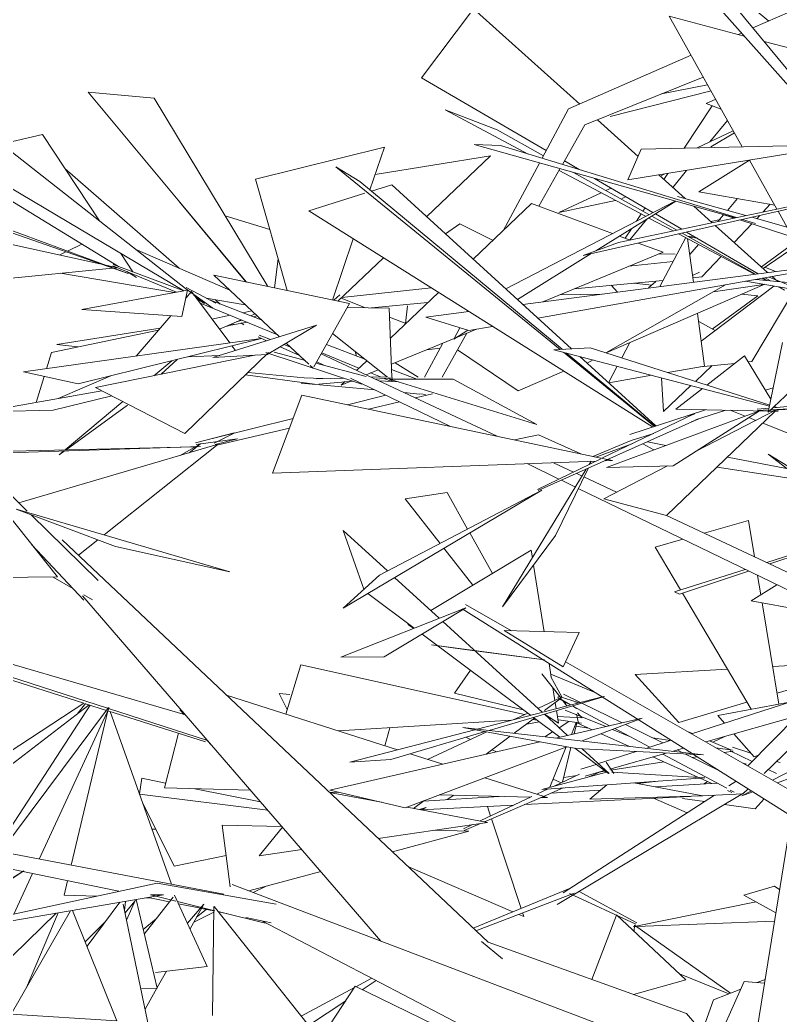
# Model space of a CAD drawing. Header units: millimetres. Extents: x 78096 to 288885, y -20632 to 149556.
# Drawn here: x 249421.2 to 249722.7, y 92837.4 to 93231.8 of the extents above; entities that cross this region are included whole.
import ezdxf

# ---------------------------------------------------------------- set-up
doc = ezdxf.new("R2010")
doc.units = ezdxf.units.MM
doc.layers.add('G-IMPT', color=8, linetype='Continuous', lineweight=9)
doc.layers.add('L-PLNT', color=71, linetype='Continuous', lineweight=9)

# ---------------------------------------------------------------- blocks, each defined once
blk = doc.blocks.new('ZZ-V - Tree Broadleaf 2 - 3dtree rotund SIMPLU-4826084-TOMH A-A')
at = {"layer": 'G-IMPT'}
for p, q in [((23965.93, 93168.39), (24051.65, 93182.34)), ((23965.93, 93168.39), (23971.2, 93180.61)), ((24051.6, 93182.35), (23971.2, 93180.61)), ((24042.65, 93160.58), (23962.21, 93143.58)), ((23948.15, 93138.42), (24042.56, 93159.81)), ((23948.15, 93138.42), (23962.21, 93143.58)), ((24059.75, 93112.44), (24021.57, 93076.4)), ((23950.96, 93101.82), (23936.57, 93101.08)), ((24022.05, 93078.75), (23936.57, 93101.08)), ((23950.96, 93101.82), (24022.13, 93079.15)), ((24021.57, 93076.4), (24027.19, 93104.01)), ((23997.2, 93087.09), (24012.15, 93098.69)), ((24022.61, 93081.52), (24012.15, 93098.69)), ((23984.88, 93077.52), (23995.43, 93085.71)), ((23984.88, 93077.52), (24021.65, 93076.78)), ((23992.71, 93060.74), (24024.64, 93077.22)), ((24021.88, 93077.93), (24017.13, 93077.51)), ((24017.34, 93077.05), (24021.74, 93077.25)), ((24022.51, 93077.29), (24051.69, 93078.64)), ((24050.81, 93080.52), (24023.33, 93078.06)), ((24051.62, 93078.64), (24023.55, 93077.16)), ((24023.89, 93078.59), (24025.06, 93078.22)), ((24018.05, 93076.84), (23957.35, 93054.45)), ((24024.33, 93076.73), (23981.2, 93035.32)), ((23983.79, 93055.08), (24018.05, 93076.84)), ((24021.97, 93076.78), (24023.71, 93076.74)), ((24024.33, 93076.73), (24025.55, 93076.7)), ((23956.31, 93041.96), (23981.62, 93055.02)), ((23983.79, 93055.08), (23957.35, 93054.45)), ((23956.31, 93041.96), (23981.2, 93035.32)), ((24013.73, 93033.43), (23996.12, 93028.38)), ((24013.73, 93033.43), (24016.12, 93019.02)), ((23987.73, 93025.97), (23976.7, 93022.8)), ((23986.74, 93005.88), (23976.7, 93022.8)), ((24017.35, 93011.61), (24018.61, 93003.99)), ((24014.8, 92958.59), (23987.49, 93004.6)), ((24019.14, 93000.82), (24025.81, 92960.59)), ((23897.09, 92965), (23903.47, 92974.03)), ((23953.21, 92965.04), (23935.3, 92972.56)), ((23897.09, 92965), (23924.42, 92958.37)), ((24023.29, 92930.52), (24079.21, 92959.3)), ((23928.12, 92954.56), (23929.87, 92954.29)), ((23945.38, 92951.9), (23950.25, 92951.15)), ((23975.73, 92947.22), (23982.62, 92946.16)), ((23991.45, 92948.99), (23989.55, 92949.79)), ((24006.76, 92942.57), (23998.31, 92946.11)), ((24000.82, 92943.35), (24007.41, 92942.34)), ((24007.39, 92943.58), (24014.59, 92941.24)), ((23991.42, 92939.49), (23993.35, 92939.79)), ((24004.12, 92941.47), (24007.68, 92942.02)), ((24006.49, 92942.13), (24015.13, 92937.9)), ((23959.18, 92934.47), (23980.13, 92937.73)), ((24011.55, 92937.22), (24012.94, 92936.89)), ((24024.81, 92937.91), (24026.24, 92937.45)), ((23940.45, 92931.55), (23945.66, 92932.36)), ((23955.21, 92933.85), (23956.86, 92934.11)), ((23991.95, 92931.67), (23993.29, 92931.82)), ((24021.53, 92934.75), (24024.79, 92933.15)), ((24025.16, 92929.45), (24030.89, 92931.57)), ((23969.65, 92929.15), (23977.91, 92930.08)), ((23989.41, 92917.56), (23976.03, 92923.35)), ((24011.09, 92924.23), (24014.94, 92926.21)), ((24011.09, 92924.23), (24015.49, 92925.87)), ((24011.92, 92884.87), (24024.05, 92888.51)), ((24026.1, 92887.04), (24024.05, 92888.51)), ((24011.92, 92884.87), (24024.62, 92877.91)), ((24003.22, 92831.1), (24011.98, 92850.64)), ((24020.11, 92850.08), (24011.98, 92850.64))]:
    blk.add_line(p, q, dxfattribs=at)
blk = doc.blocks.new('ZZ-V - Tree Broadleaf 2 - 3dtree rotund SIMPLU-4826109-TOMH A-A')
at = {"layer": 'G-IMPT'}
for p, q in [((23989.06, 93260.79), (24053.44, 93182.43)), ((23994.55, 93254.11), (24021.82, 93231.37)), ((23993.68, 93246.08), (24052.19, 93180.11)), ((24040.45, 93239.55), (24015.5, 93228.6)), ((23904.69, 93236.21), (23884.06, 93208.88)), ((23904.69, 93236.21), (23946.81, 93198.46)), ((23982.29, 93233.32), (24011.23, 93181.48)), ((23982.29, 93233.32), (24012.04, 93225.38)), ((24010.95, 93226.61), (24009.62, 93226.02)), ((24019.87, 93223.29), (24031.13, 93220.28)), ((23990.94, 93217.83), (23942.36, 93196.51)), ((23683.16, 93209.41), (23790.51, 93125.38)), ((23884.06, 93208.88), (23933.54, 93180.09)), ((23995.79, 93209.14), (23948.77, 93190.16)), ((23958.91, 93193.52), (23998.87, 93203.63)), ((23979.28, 93202.47), (23997.52, 93206.05)), ((23751.88, 93203.2), (23778.08, 93200.83)), ((23751.88, 93203.2), (23814.59, 93127.91)), ((23778.08, 93200.83), (23823.17, 93126.13)), ((24000.71, 93200.33), (23996.96, 93198.66)), ((23893.45, 93196.16), (23926.41, 93178.65)), ((23893.45, 93196.16), (23914.02, 93188.21)), ((23942.36, 93196.51), (23931.88, 93176.98)), ((23999.29, 93197.79), (23988.27, 93180.98)), ((24002.88, 93196.45), (23996.96, 93198.66)), ((23953.8, 93192.19), (23969.95, 93177.72)), ((23998.4, 93183.47), (24005.36, 93192)), ((23932.4, 93177.96), (23914.02, 93188.21)), ((23948.77, 93190.16), (23939.92, 93174.53)), ((23993.32, 93181.09), (24007.69, 93187.82)), ((23686.18, 93185.98), (23789.8, 93124.38)), ((23717.38, 93182.62), (23733.8, 93186.43)), ((23756.29, 93152.16), (23733.8, 93186.43)), ((24008.14, 93187.03), (23998.8, 93181.56)), ((23869.32, 93181.4), (23818.19, 93168.63)), ((23869.32, 93181.4), (23863.58, 93164.46)), ((23915.32, 93182.04), (23904.93, 93182.36)), ((24008.43, 93153.35), (23904.93, 93182.36)), ((23915.32, 93182.04), (24008.93, 93153.45)), ((23693.43, 93177.06), (23763.88, 93134.04)), ((23911.45, 93177.92), (23865.65, 93170.57)), ((23911.45, 93177.92), (23886.09, 93153.79)), ((23940.71, 93175.92), (23946.63, 93172.48)), ((23994, 93163.72), (24014.16, 93176.23)), ((24014.16, 93176.24), (24024.98, 93156.85)), ((23787.92, 93133.43), (23742.66, 93172.93)), ((23859.63, 93167.73), (23850.05, 93173.62)), ((23939.02, 93101.21), (23850.05, 93173.62)), ((23930.86, 93175.09), (23916.44, 93148.25)), ((23938.95, 93172.82), (23930.53, 93157.94)), ((23938.59, 93172.18), (23972.9, 93153.96)), ((23983.68, 93165.42), (23989.19, 93172.17)), ((23830.83, 93124.53), (23818.19, 93168.63)), ((23859.63, 93167.73), (23939.77, 93101.25)), ((23974.23, 93154.65), (23944.33, 93171.32)), ((23952.62, 93168.99), (23975.84, 93155.49)), ((23978.15, 93170.38), (23988.55, 93161.06)), ((23980.3, 93170.73), (23978.76, 93169.83)), ((23981.69, 93170.95), (23980.14, 93168.59)), ((23767.67, 93131.26), (23670.66, 93165.06)), ((23677.18, 93164.69), (23767.67, 93131.26)), ((23872.25, 93166.42), (23864.24, 93163.91)), ((23872.25, 93166.42), (23943.5, 93101.44)), ((23957.17, 93164.16), (23959.26, 93165.13)), ((23814.44, 93127.94), (23787.91, 93159.85)), ((23861.61, 93163.09), (23839.38, 93156.11)), ((23917.48, 93125.16), (23984.59, 93160.03)), ((23938.57, 93155.44), (23955.33, 93163.29)), ((23938.57, 93155.44), (23961.04, 93160.26)), ((23953.17, 93140.26), (23984.9, 93159.94)), ((23965.02, 93161.78), (23963.28, 93160.76)), ((23985.63, 93161.88), (24012.63, 93154.24)), ((23994, 93163.72), (24024.12, 93158.4)), ((24009.34, 93161.01), (24005.33, 93156.31)), ((23839.38, 93156.11), (23975.71, 93070.48)), ((23904.57, 93136.94), (23927.71, 93158.98)), ((23959.8, 93147.15), (23927.71, 93158.98)), ((23972.73, 93157.29), (23971.86, 93155.97)), ((23992.02, 93157.95), (23999.31, 93151.42)), ((24022.36, 93158.71), (24019.5, 93155.69)), ((24025.49, 93155.94), (24029.03, 93149.59)), ((23677.57, 93152.51), (23756.53, 93135.14)), ((23823.9, 93148.71), (23806.23, 93154.18)), ((23966.71, 93144.6), (23973.4, 93152.81)), ((23971.15, 93154.89), (23969.32, 93152.1)), ((23974.17, 93153.29), (23983.84, 93148.15)), ((23985.34, 93148.47), (23975.36, 93154.03)), ((23976.8, 93154.92), (23987.22, 93148.86)), ((23998.76, 93151.91), (24002.68, 93152.65)), ((24003.86, 93154.59), (24001.56, 93151.9)), ((24002.8, 93154.93), (24007.99, 93153.26)), ((24010.31, 93152.51), (24094.43, 93125.4)), ((24011.3, 93152.73), (24016.53, 93151.13)), ((24015, 93153.57), (24075.06, 93136.56)), ((24018.18, 93154.29), (24016.97, 93153.01)), ((23893.54, 93146.99), (23899.22, 93150.97)), ((23912.42, 93144.42), (23899.22, 93150.97)), ((23967.31, 93149.04), (23964.85, 93145.29)), ((24000.56, 93150.3), (24021.32, 93131.7)), ((24015.05, 93150.98), (24008.05, 93143.58)), ((23857.01, 93145.04), (23848.8, 93120.79)), ((23966.84, 93144.55), (23962.6, 93146.12)), ((23988.83, 93145.5), (23978.51, 93126.12)), ((23986, 93147), (24016.1, 93131.02)), ((24016.55, 93131.07), (23987.4, 93147.32)), ((23989.19, 93147.72), (24017.57, 93131.21)), ((23991.87, 93127.86), (23989.56, 93145.11)), ((23989.85, 93145.95), (23992.06, 93146.05)), ((23990.41, 93145.64), (23993.44, 93145.25)), ((24018.82, 93133.93), (24033.69, 93144.72)), ((24019.51, 93133.31), (24035.72, 93144.32)), ((23749.34, 93142.92), (23743.64, 93140.14)), ((23770.55, 93141), (23808.07, 93124.65)), ((23979.84, 93139.76), (23970.03, 93143.38)), ((23993.83, 93142.85), (23990.4, 93138.84)), ((23743.03, 93139.84), (23740.58, 93138.65)), ((23769.58, 93131.91), (23764.76, 93139.27)), ((23827.21, 93137.16), (23825.79, 93125.58)), ((23868.98, 93137.52), (23850.93, 93120.35)), ((23922.07, 93120.98), (23951.38, 93139.16)), ((24059.48, 93136.67), (23924.19, 93119.05)), ((23930.21, 93113.55), (24059.6, 93136.63)), ((23979.84, 93139.76), (23932.17, 93120.09)), ((23978.18, 93139.08), (23984.62, 93139)), ((24002.84, 93138.06), (23995.19, 93129.97)), ((23667.76, 93124.16), (23761.46, 93133.41)), ((23758.1, 93134.79), (23763.24, 93133.66)), ((23761.6, 93134.34), (23786.9, 93123.85)), ((23761.77, 93133.44), (23763.39, 93133.6)), ((23761.81, 93134.81), (23789.76, 93124.37)), ((23983.81, 93136.06), (23966.24, 93134.15)), ((24020.17, 93133.76), (24024.43, 93132.1)), ((23740.92, 93131.38), (23786.09, 93123.71)), ((23767.16, 93132.04), (23771.06, 93129.65)), ((23801.73, 93130.59), (23855.45, 93119.41)), ((23801.73, 93130.59), (23827.68, 93106.25)), ((23979.79, 93128.53), (23944.66, 93125.24)), ((23991.53, 93130.44), (23994.34, 93131.78)), ((23995.19, 93129.97), (23991.63, 93129.64)), ((24016.58, 93128.95), (24036.19, 93127.1)), ((24019.13, 93129.41), (24020.71, 93128.56)), ((24021.12, 93128.53), (24019.44, 93129.46)), ((24020.3, 93129.62), (24022.39, 93128.41)), ((24047.74, 93119.36), (24021.9, 93129.9)), ((24023.08, 93130.11), (24025.29, 93128.13)), ((23749.41, 93117.04), (23791.27, 93124.65)), ((23789, 93114.26), (23791.27, 93124.65)), ((23790.47, 93125.3), (23801.26, 93117.52)), ((23790.76, 93125.79), (23802.47, 93119.53)), ((23887.92, 93125.62), (23852.4, 93121.75)), ((23957.09, 93099.87), (24004.54, 93126.81)), ((23957.24, 93099.82), (24020.23, 93127.04)), ((23961.76, 93123.94), (23959.29, 93126.61)), ((23975.39, 93126.72), (23968.25, 93127.45)), ((23974.1, 93125.55), (23977.02, 93128.19)), ((23995, 93104.49), (24023.79, 93126.3)), ((24019.81, 93126.98), (23999.75, 93124.08)), ((24012.52, 93128.23), (24034.88, 93124.4)), ((24032.05, 93124.89), (24015.05, 93096.37)), ((24025.54, 93126), (24027.98, 93124.71)), ((24027.98, 93124.71), (24025.7, 93125.97)), ((23790.59, 93121.54), (23792.78, 93124.1)), ((23807.98, 93103.8), (23792.78, 93124.1)), ((23793.69, 93122.89), (23798.05, 93119.47)), ((23794.8, 93121.41), (23798.05, 93119.47)), ((23798.66, 93121.57), (23814.16, 93118.94)), ((23800.35, 93120.67), (23820.51, 93112.98)), ((23804.25, 93119.18), (23802.2, 93120.97)), ((23851.64, 93122.86), (23849.31, 93120.69)), ((23861.87, 93117.74), (23852.21, 93121.57)), ((23871.7, 93105.65), (23890.79, 93123.82)), ((23938.9, 93122.87), (23955.35, 93123.11)), ((24017.38, 93122.4), (23999.31, 93109.3)), ((24017.38, 93122.4), (24011.01, 93123.06)), ((23749.41, 93117.04), (23789, 93114.26)), ((23796.06, 93119.73), (23826.74, 93107.13)), ((23813.21, 93115.76), (23816.76, 93116.5)), ((23855.45, 93119.41), (23841.4, 93094.37)), ((23871.22, 93117.59), (23854.57, 93117.86)), ((23886.56, 93119.8), (23864.19, 93117.7)), ((23871.22, 93117.59), (23872.32, 93090.17)), ((23878.46, 93118.44), (23877.7, 93111.46)), ((23770.92, 93098.57), (23784.62, 93114.57)), ((23800.93, 93113.22), (23808.23, 93114.73)), ((23803.91, 93109.24), (23812.55, 93112.96)), ((23810.57, 93112.11), (23812.91, 93112.81)), ((23816.31, 93114.58), (23818.02, 93115.32)), ((23817.43, 93114.15), (23818.82, 93114.57)), ((23877.77, 93111.43), (23871.36, 93113.97)), ((23902.82, 93116.26), (23885.7, 93114.04)), ((23902.87, 93108.68), (23885.7, 93114.04)), ((23996.33, 93094.6), (23993.53, 93115.5)), ((23737.26, 93100.02), (23779.69, 93108.81)), ((23739.43, 93103.21), (23780.36, 93109.6)), ((23842.4, 93110.88), (23801.27, 93097.96)), ((23806.03, 93110.16), (23809.66, 93111.2)), ((23807, 93110.58), (23814.98, 93111.96)), ((23812.37, 93111.8), (23813.6, 93111.01)), ((23842.4, 93110.88), (23822.89, 93099.15)), ((23899.23, 93109.81), (23896.83, 93105.32)), ((23896.83, 93105.32), (23902.45, 93108.81)), ((23905.79, 93109.2), (23897.71, 93105.86)), ((23902.87, 93108.68), (23912.24, 93110.35)), ((24000.49, 93108.65), (23993.96, 93112.25)), ((23726.23, 93092.26), (23820.49, 93105.57)), ((23747.93, 93087.52), (23820.58, 93105.53)), ((23819.22, 93106.14), (23822.56, 93104.64)), ((23819.67, 93106.84), (23824.13, 93105.14)), ((23870.58, 93090.17), (23848.77, 93107.51)), ((23896.96, 93105.55), (23872.12, 93095.3)), ((23902.08, 93107.67), (23892.18, 93090.17)), ((23739.43, 93103.21), (23747.81, 93102.21)), ((23810.25, 93100.78), (23808.86, 93102.62)), ((23827.99, 93102.21), (23835.66, 93098.78)), ((23829.46, 93103.1), (23831.86, 93102.18)), ((23830.43, 93103.68), (23839.35, 93095.32)), ((23846.32, 93103.14), (23861.59, 93097.32)), ((23892.52, 93103.72), (23885.24, 93090.17)), ((23891.42, 93101.67), (23886.15, 93101.09)), ((23922.37, 93084.75), (23898.3, 93100.99)), ((23966.67, 93103.89), (23963.44, 93097.84)), ((23737.26, 93100.02), (23735.3, 93093.54)), ((23817.97, 93098.88), (23754.77, 93086.08)), ((23777.93, 93090.77), (23785.07, 93096.72)), ((23780.76, 93091.34), (23787.13, 93097.23)), ((23790.2, 93067.93), (23823.42, 93099.96)), ((23791.5, 93098.32), (23804.01, 93098.82)), ((23822.89, 93099.15), (23801.27, 93097.96)), ((23822.35, 93100.04), (23860.39, 93087.5)), ((23825.57, 93100.06), (23837.99, 93096.83)), ((23844.25, 93099.46), (23914.09, 93066.77)), ((23844.48, 93099.86), (23859.25, 93093.8)), ((23858.27, 93098.59), (23857.71, 93100.41)), ((23858.3, 93092.89), (23862.33, 93096.73)), ((23976.48, 93070.72), (23940.41, 93100.08)), ((23941.54, 93099.78), (23976.54, 93070.75)), ((23946.82, 93098.4), (23976.99, 93070.89)), ((23949.77, 93095.71), (23952.09, 93097.03)), ((23839.85, 93094.85), (23841.04, 93093.73)), ((23842.17, 93095.74), (23862.16, 93090.54)), ((23842.51, 93096.35), (23845.64, 93094.84)), ((23866.86, 93093.13), (23862.04, 93091.14)), ((23872.2, 93093.28), (23882.22, 93089.46)), ((23882.72, 93090.17), (23873.58, 93095.9)), ((23961.67, 93094.52), (23958.21, 93088.02)), ((23996.33, 93094.6), (23981.68, 93092.03)), ((23999.29, 93094.77), (23992.67, 93088.53)), ((23994.59, 93094.3), (24008.28, 93095.68)), ((24013.65, 93096.23), (24015.05, 93096.37)), ((23747.93, 93087.52), (23726.23, 93092.26)), ((23734.38, 93090.48), (23731.26, 93080.18)), ((23739.92, 93081.71), (23760.87, 93090.72)), ((23814.27, 93091.13), (23841.57, 93087.47)), ((23815.27, 93092.1), (23837.52, 93089.97)), ((23837.52, 93089.94), (23844.89, 93089.64)), ((23842.43, 93089.5), (23853.27, 93089.85)), ((23855.93, 93089.85), (23895.48, 93070.68)), ((23863.88, 93091.9), (23867.74, 93090.31)), ((23864.05, 93090.19), (23870.3, 93090.39)), ((23872.68, 93089.96), (23865.8, 93089.38)), ((23869.3, 93089.67), (23872.13, 93088.51)), ((23872.38, 93088.74), (23870.87, 93089.94)), ((23896.62, 93089.44), (23871.42, 93089.47)), ((23929.74, 93071.5), (23871.42, 93089.47)), ((23896.62, 93089.44), (23929.74, 93071.5)), ((23922.37, 93084.75), (23940.51, 93092.59)), ((23975.41, 93090.94), (23958.3, 93087.94)), ((23979.95, 93076.57), (23979.19, 93089.95)), ((23790.2, 93067.93), (23754.77, 93086.08)), ((23836.26, 93087.79), (23865.66, 93085.14)), ((23856.97, 93088.63), (23843.32, 93087.47)), ((23856.02, 93088.65), (23852.19, 93087.07)), ((23852.19, 93087.07), (23853.65, 93088.46)), ((23867.21, 93088.71), (23874.91, 93088.4)), ((23990.91, 93086.89), (23979.95, 93076.57)), ((24023.53, 93086.03), (24020.47, 93085.03)), ((23757.33, 93084.77), (23710.46, 93076.52)), ((23738, 93077.13), (23761.23, 93082.77)), ((23824.99, 93052.19), (23836.55, 93083.06)), ((23836.55, 93083.06), (23957.66, 93057.62)), ((23869.88, 93083.09), (23854.64, 93079.26)), ((23877.06, 93084.11), (23883.41, 93083.53)), ((23888.45, 93083.58), (23881.65, 93081.96)), ((23885.66, 93083.33), (23883.67, 93083.67)), ((23738, 93077.13), (23710.46, 93076.52)), ((23742.71, 93061.4), (23765.63, 93080.52)), ((23767.5, 93079.07), (23743.09, 93061.41)), ((23875.32, 93080.45), (23862.97, 93077.51)), ((23996.65, 93077.28), (23966.61, 93067.52)), ((24004.76, 93077.12), (23992.7, 93073.25)), ((24006.5, 93077.09), (24012.38, 93074.75)), ((23688.41, 93075.71), (23727.72, 93037.15)), ((23833.1, 93073.85), (23801.22, 93065.84)), ((23930.36, 93045.23), (23993.57, 93073.52)), ((23955.61, 93058.05), (23992.19, 93075.64)), ((23990.12, 93074.72), (23992.49, 93075.71)), ((23991.02, 93072.46), (23993.84, 93073.5)), ((24013.85, 93074.17), (24016.61, 93073.08)), ((23831.68, 93070.05), (23802.93, 93063.21)), ((24019.39, 93071.98), (24085.36, 93045.83)), ((23794.48, 93064.13), (23809.81, 93068.1)), ((23794.75, 93063.55), (23810.93, 93065.73)), ((23801.82, 93064.11), (23809.74, 93068.07)), ((23802.16, 93063.53), (23811.14, 93065.74)), ((23930.43, 93067.42), (23920.87, 93065.35)), ((23930.43, 93067.42), (23947.2, 93059.82)), ((23976.15, 93067.92), (23967.22, 93065.06)), ((23704.76, 93059.67), (23796.36, 93062.68)), ((23794.29, 93062.63), (23706.27, 93060.54)), ((23724.35, 93040.46), (23803.45, 93063.62)), ((23758.19, 93027.71), (23803.45, 93063.62)), ((23788.33, 93059.19), (23796.34, 93063.81)), ((23796.34, 93063.81), (23791.9, 93060.24)), ((23796.36, 93062.68), (23794.75, 93062.64)), ((23952.01, 93058.81), (23967.2, 93065.15)), ((23953.23, 93058.55), (23967.84, 93063.93)), ((23976.22, 93061.41), (23971.85, 93063.8)), ((23973.62, 93064.59), (23981, 93063.18)), ((23739.65, 93011.01), (23702.58, 93057.68)), ((23742.39, 93060.9), (23740.3, 93059.39)), ((23740.3, 93059.39), (23742.1, 93060.89)), ((23930.02, 93045.74), (23955.12, 93057.81)), ((23957.93, 93057.57), (23959.76, 93057.18)), ((24005.37, 93058.52), (24079.74, 93044.33)), ((24021.53, 93059.68), (24028.9, 93054.03)), ((24021.53, 93059.68), (24031.75, 93053.49)), ((23824.99, 93052.19), (23953.3, 93056.94)), ((23916.23, 92999.25), (23949.39, 93053.75)), ((23925.92, 93055.93), (23938.51, 93049.83)), ((23936.43, 93056.32), (23944.32, 93052.62)), ((23950.12, 93054.07), (23937.22, 93027.52)), ((23950.53, 93055.61), (23951.29, 93056.87)), ((23956.82, 93057.07), (23959.76, 93057.18)), ((24001.24, 93054.55), (24076.06, 93043.16)), ((23945.58, 93052.04), (23947.74, 93051.02)), ((23948.47, 93050.68), (23961.44, 93044.61)), ((23931.76, 93045.47), (23852.99, 92998.71)), ((23867.37, 93011.73), (23931.76, 93045.47)), ((23939.53, 93049.33), (23945.07, 93046.64)), ((23946.23, 93046.08), (24069.62, 92986.28)), ((23877.61, 93041.99), (23894.16, 93044.46)), ((23877.61, 93041.99), (23891.42, 93024.33)), ((23902.29, 93030.03), (23894.16, 93044.46)), ((23762.74, 93023.12), (23723.33, 93037.84)), ((23808, 93013.06), (23723.86, 93037.81)), ((23729.29, 93035.61), (23755.77, 93009.64)), ((23981.2, 93035.36), (24071.46, 92993.11)), ((24020.94, 93016.76), (24077.56, 93034.78)), ((24022.14, 93016.2), (24077.65, 93034.78)), ((23748, 93019.62), (23755.72, 93025.74)), ((23853, 93029.39), (23861.22, 93006.16)), ((23853, 93029.39), (23870.54, 93013.39)), ((23912.2, 93012.43), (23903.15, 93028.49)), ((23916.23, 92999.25), (23937.22, 93027.52)), ((23729.51, 93023.78), (23750.2, 93001.85)), ((23910.46, 92866.28), (23741.56, 93025.7)), ((23762.74, 93023.12), (23808, 93013.06)), ((23892.92, 93022.41), (23904.4, 93007.72)), ((23927.54, 93021.7), (23887.77, 92997.67)), ((23927.54, 93021.7), (23928.03, 93018.64)), ((23928.48, 93015.75), (23932.65, 92989.33)), ((23984.44, 93005.15), (24012.35, 93014.03)), ((23700.98, 93010.68), (23739.65, 93011.01)), ((23737.98, 93011), (23745.83, 93006.48)), ((23867.37, 93011.73), (23852.99, 92998.71)), ((23873.37, 93010.8), (23891.09, 92994.63)), ((23986.39, 93004.23), (24013.71, 93013.38)), ((24014.75, 93001.62), (24025, 93007.91)), ((23867.96, 92866.71), (23749.66, 93003.49)), ((23750.14, 93004), (23753.59, 93002.02)), ((23862.73, 93004.49), (23881.16, 92990.71)), ((23986.39, 93004.23), (23984.44, 93005.15)), ((23901.62, 92998.79), (23852.05, 92979.22)), ((23869.2, 92979.35), (23901.63, 92998.74)), ((23900.18, 92998.4), (23991.36, 92941.04)), ((23901.46, 93000.11), (23919.74, 92989.67)), ((24014.75, 93001.62), (24043.42, 92996.37)), ((23799.15, 92946.27), (23660.19, 92991.14)), ((23667.67, 92992.22), (23790.45, 92956.33)), ((23881.02, 92990.66), (23878.69, 92992.19)), ((23892.55, 92993.31), (23931.92, 92957.38)), ((23884.29, 92988.37), (23927.33, 92956.19)), ((23946.62, 92988.96), (23916.85, 92989.74)), ((23940.25, 92975.41), (23916.85, 92989.74)), ((23946.62, 92988.96), (23940.25, 92975.41)), ((23887.95, 92984.09), (23901.21, 92982.25)), ((23887.95, 92984.09), (23932.78, 92978.15)), ((23869.2, 92979.35), (23852.05, 92979.22)), ((23901.21, 92982.25), (23932.78, 92978.15)), ((23707.77, 92974.46), (23750.19, 92960.99)), ((23836.22, 92976.16), (23830.24, 92956.66)), ((23836.22, 92976.16), (23924.86, 92956.47)), ((23934.64, 92976.72), (23935.49, 92971.33)), ((23941.19, 92977.41), (24033.69, 92924.58)), ((23968.82, 92972.4), (24005.37, 92974.47)), ((24066.66, 92978.22), (24019.87, 92933.15)), ((24023.34, 92975.49), (24048.17, 92976.9)), ((23931.79, 92972.69), (23939.37, 92962.99)), ((23939.72, 92963.55), (23935.3, 92971.4)), ((23986.16, 92953.36), (23968.82, 92972.4)), ((24025.08, 92964.99), (24048.91, 92972.11)), ((23936.16, 92967.1), (23936.96, 92962.06)), ((23806.76, 92964.15), (23874.5, 92942.54)), ((23831.86, 92964.38), (23827.55, 92964.84)), ((23827.55, 92964.84), (23830.82, 92958.55)), ((23956.16, 92963.64), (23906.15, 92950.72)), ((23910.83, 92950.18), (23956.58, 92963.7)), ((23930.21, 92958.94), (23939.43, 92963.2)), ((23932.78, 92958.04), (23939.57, 92963.12)), ((23937.97, 92963.32), (23943.26, 92960.31)), ((23938.3, 92963.82), (23946.56, 92961.16)), ((23940.39, 92964.63), (23947.13, 92961.31)), ((23991.13, 92948.89), (24044.87, 92966.12)), ((23672.82, 92910.51), (23750.19, 92960.99)), ((23684.56, 92908.28), (23752.22, 92960.34)), ((23752.6, 92960.22), (23715.06, 92902.5)), ((23759.97, 92959.25), (23717.25, 92902.09)), ((23732.43, 92899.21), (23760.16, 92959.19)), ((23747.48, 92956.69), (23750.75, 92960.81)), ((23750.77, 92960.8), (23759.14, 92958.15)), ((23937.08, 92961.26), (23937.47, 92958.81)), ((23939.05, 92962.48), (23943.16, 92960.28)), ((23940.29, 92961.82), (23941.74, 92959.96)), ((23941.74, 92959.96), (23940.87, 92961.51)), ((23943.83, 92959.93), (23958.61, 92952.06)), ((23943.9, 92959.95), (23945.71, 92958.92)), ((23943.91, 92959.95), (23945.49, 92958.89)), ((23944.81, 92961.55), (23946.48, 92961.14)), ((23947.64, 92961.06), (23963.58, 92953.2)), ((23986.16, 92953.36), (24013.12, 92961.42)), ((23996.76, 92945.67), (24047.88, 92960.2)), ((24001.55, 92956.17), (24030.03, 92961.36)), ((23745.14, 92896.79), (23759.68, 92957.97)), ((23759.61, 92958), (23798.38, 92945.68)), ((23784.91, 92889.25), (23760.56, 92957.69)), ((23788.21, 92958.34), (23789.87, 92956.5)), ((23920.36, 92954.39), (23926.16, 92957.07)), ((23920.74, 92949.05), (23928.81, 92955.08)), ((23928.42, 92955.38), (23938.93, 92947.52)), ((23932.78, 92956.6), (23941.96, 92948.22)), ((23938.37, 92953.09), (23932.87, 92956.69)), ((23934.59, 92954.94), (23935.81, 92954.76)), ((23937.37, 92947.16), (23971.61, 92955.06)), ((23937.58, 92958.08), (23938.37, 92953.09)), ((23937.95, 92955.76), (23947.76, 92955.25)), ((23941.01, 92958.25), (23957.09, 92951.71)), ((23945.56, 92956.7), (23946.3, 92953.06)), ((23945.88, 92957.24), (23947.63, 92955.22)), ((23947.8, 92946.06), (23971.61, 92955.06)), ((24001.55, 92956.17), (24004.24, 92953.09)), ((24032.97, 92955.96), (24013.41, 92936.16)), ((23851.11, 92950), (23919.66, 92954.21)), ((23871.55, 92951.25), (23869.45, 92944.14)), ((23945.39, 92943.02), (23900.5, 92951.36)), ((23995.94, 92940.48), (23900.5, 92951.36)), ((23925.63, 92952.7), (23930.79, 92953.61)), ((23938.35, 92954.39), (23947.54, 92953.04)), ((23938.59, 92951.29), (23942.47, 92953.79)), ((23945.44, 92953.31), (23943.49, 92948.57)), ((23945.69, 92953.2), (23944.64, 92948.83)), ((23945.32, 92953.37), (23951.76, 92950.47)), ((23960.71, 92950.94), (23974.54, 92943.57)), ((23964.94, 92952.53), (23979.75, 92945.24)), ((23782.08, 92927.39), (23787.64, 92949.09)), ((23798.5, 92946.93), (23800.56, 92944.64)), ((23905.24, 92950.48), (23855.66, 92937.67)), ((23871.93, 92938.69), (23909.3, 92949.73)), ((23886.45, 92938.72), (23909.99, 92949.6)), ((23901.69, 92947.48), (23903.51, 92946.61)), ((23909.65, 92940.76), (23919.19, 92947.89)), ((23932.94, 92947.66), (23936.06, 92949.67)), ((23955.29, 92948.89), (23966.56, 92943.83)), ((23959.81, 92950.6), (23966.3, 92947.96)), ((23999.62, 92945.57), (24004.28, 92947.81)), ((24007.94, 92948.85), (24015.91, 92939.73)), ((23847.65, 92926.46), (23931.03, 92945.69)), ((23877.62, 92919.54), (23941.62, 92943.72)), ((23941.48, 92943.67), (23934.88, 92927.65)), ((23943.32, 92943.41), (23940.01, 92929.7)), ((23944.79, 92943.14), (23958.14, 92933.15)), ((23945.39, 92943.02), (23995.94, 92940.48)), ((23947.78, 92942.9), (23958.47, 92933.15)), ((23973.04, 92943.09), (23983.02, 92946.29)), ((23983.47, 92941.9), (23987.97, 92943.18)), ((23879.52, 92940.93), (23892.47, 92936.8)), ((23912.02, 92942.53), (23913.75, 92941.71)), ((23954.2, 92937.05), (23969.12, 92941.83)), ((23958.76, 92934.87), (23981.1, 92941.22)), ((23975.75, 92939.7), (23993.9, 92931.55)), ((23979.69, 92940.82), (24005.11, 92927.28)), ((23985.42, 92942.45), (23987.46, 92941.44)), ((23988.68, 92940.84), (24002.53, 92934.02)), ((23991.95, 92940.68), (24031.83, 92915.59)), ((24015.91, 92939.73), (24017.64, 92940.44)), ((23871.93, 92938.69), (23855.66, 92937.67)), ((23947.19, 92934.8), (23953.32, 92936.76)), ((23960.26, 92933.15), (23957.3, 92937.64)), ((23772.17, 92925.07), (23773.09, 92931.24)), ((23782.59, 92929.36), (23773.09, 92931.24)), ((23909.18, 92931.47), (23932.27, 92924.1)), ((23957.46, 92933.66), (23931.8, 92926.83)), ((23996.4, 92931.39), (23931.8, 92926.83)), ((23936.62, 92928.11), (23946.67, 92932.84)), ((23948.98, 92932.09), (23956.65, 92934.27)), ((23950.37, 92931.77), (23955.3, 92933.89)), ((23958.25, 92933.15), (23956.92, 92934.1)), ((23996.4, 92931.39), (23959.51, 92933.69)), ((23994.54, 92931.26), (23999.18, 92929.18)), ((23782.08, 92927.39), (23816.22, 92926.53)), ((23932.4, 92924.05), (23940.24, 92927.42)), ((23936.23, 92930.94), (23939.41, 92929.42)), ((23957.57, 92928.65), (23950.78, 92922.93)), ((23995.57, 92924.22), (23968.31, 92929.41)), ((24001.31, 92929.31), (23976.7, 92927.81)), ((23996.12, 92928.99), (23997.52, 92929.92)), ((24005.9, 92928.18), (24008.82, 92930.06)), ((23823.13, 92918.55), (23772.23, 92924.9)), ((23820.2, 92921.93), (23794.11, 92927.09)), ((23847.46, 92925.74), (23851.17, 92925.65)), ((23847.59, 92925.62), (23868.18, 92921.72)), ((23847.65, 92926.46), (23877.62, 92919.54)), ((23914.82, 92924.04), (23884.83, 92922.22)), ((23891.11, 92924.64), (23927.31, 92923.73)), ((23894.26, 92922.79), (23896.91, 92924.49)), ((23907.31, 92914.31), (23927.78, 92923.95)), ((23908.97, 92913.99), (23932.39, 92924.05)), ((23990.73, 92924.07), (23924.87, 92920.82)), ((23929.78, 92924.89), (23934.27, 92927)), ((23931.4, 92923.62), (23933.95, 92923.56)), ((23932.4, 92924.05), (23933.95, 92923.56)), ((23955.01, 92926.49), (23935.27, 92925.29)), ((23937.91, 92881.16), (24012.07, 92925.62)), ((23940.22, 92885.9), (24000.25, 92924.54)), ((23995.57, 92924.22), (23950.78, 92922.93)), ((23987.51, 92923.27), (23996.3, 92922)), ((24011.51, 92925.1), (23995.31, 92924.3)), ((24005.37, 92926.4), (24007.1, 92925.62)), ((24006.47, 92926.56), (24008.05, 92925.71)), ((24013.56, 92927.08), (24011.51, 92925.1)), ((23786.02, 92896.38), (23773.47, 92921.41)), ((23878.31, 92919.8), (23910.22, 92913.76)), ((23880.93, 92919.31), (23884.97, 92922.32)), ((23883.23, 92918.87), (23885.71, 92919.6)), ((23920.7, 92920.61), (23883.69, 92918.78)), ((23884.05, 92918.71), (23885.95, 92919.59)), ((23910.21, 92920.09), (23911.47, 92916.27)), ((24004.15, 92920.87), (24016.36, 92919.12)), ((24016.36, 92919.12), (24019.95, 92923.06)), ((24031.09, 92917.82), (24009.81, 92786.58)), ((23650.96, 92914.66), (23805.62, 92885.32)), ((23808.15, 92888.24), (23805.05, 92912.69)), ((23828.7, 92912.1), (23805.05, 92912.69)), ((23828.93, 92911.84), (23819.71, 92900.52)), ((23910.22, 92913.76), (23866.87, 92907.42)), ((23900.69, 92911.19), (23904.29, 92912.89)), ((23901, 92910.57), (23907.5, 92913.36)), ((23911.82, 92915.21), (23923.54, 92879.62)), ((23649.95, 92909.99), (23764.01, 92886.43)), ((23777.17, 92911.01), (23778.67, 92911.04)), ((23872.54, 92902.07), (23902.77, 92910.28)), ((23902.77, 92910.28), (23888.78, 92910.62)), ((23786.02, 92896.38), (23806.57, 92900.67)), ((23836.58, 92902.99), (23819.71, 92900.52)), ((23878.68, 92896.28), (23920.32, 92878.3)), ((23676.87, 92863.84), (23726.3, 92894.54)), ((23681.94, 92865.21), (23726.35, 92894.52)), ((23722.34, 92877.4), (23729.79, 92893.5)), ((23815.61, 92886.61), (23844.07, 92894.34)), ((23779.16, 92889.71), (23711.46, 92875.04)), ((23742.33, 92884.93), (23743.68, 92890.63)), ((23779.16, 92889.71), (23826.42, 92881.31)), ((23808.94, 92889.15), (23983.14, 92822.93)), ((23817.33, 92885.96), (23822.24, 92888.41)), ((23904.58, 92871.83), (23943.36, 92887.77)), ((23781.73, 92885.02), (23712.47, 92873.19)), ((23755.13, 92884.5), (23742.33, 92884.93)), ((23785.51, 92884.15), (23774.13, 92869.48)), ((23776.85, 92883.77), (23774.82, 92883.84)), ((23775.75, 92884), (23784.06, 92882.29)), ((23776.6, 92885.02), (23786.68, 92882.54)), ((23776.6, 92885.02), (23781.73, 92885.02)), ((23799.09, 92856.64), (23786.13, 92884.95)), ((23905.64, 92870.83), (23944.54, 92885.68)), ((23969.09, 92873.42), (23942.69, 92885.59)), ((23969.4, 92873.95), (23946.61, 92886.37)), ((23751.41, 92864.65), (23764.42, 92882.07)), ((23777.87, 92823.43), (23765.8, 92881.29)), ((23766.32, 92878.83), (23766.68, 92882.45)), ((23766.52, 92877.85), (23770.34, 92882.54)), ((23770.59, 92883.12), (23767.1, 92875.05)), ((23779.28, 92848.02), (23770.84, 92883.16)), ((23787.3, 92882.39), (23802.13, 92878.74)), ((23787.69, 92881.54), (23796.34, 92879.75)), ((23791.2, 92873.87), (23797.73, 92881.33)), ((23792.26, 92871.56), (23797.74, 92881.33)), ((23801.18, 92837.22), (23801.67, 92880.43)), ((23839.57, 92832.84), (23801.88, 92880.38)), ((24016.71, 92882.24), (23969.1, 92872.63)), ((23692.87, 92832.61), (23739.15, 92877.75)), ((23721.27, 92837.79), (23744.8, 92878.72)), ((23727.34, 92848.34), (23739.93, 92877.88)), ((23763.27, 92835.16), (23745.7, 92878.87)), ((23793.72, 92874.16), (23801.64, 92878.12)), ((23798.71, 92879.26), (23794.88, 92876.23)), ((23796.8, 92879.66), (23801.65, 92878.65)), ((23803.44, 92878.41), (23822.09, 92873.82)), ((23803.56, 92878.26), (23806.67, 92877.62)), ((23814.36, 92876.03), (23824.47, 92873.94)), ((23922.64, 92877.29), (23924.58, 92876.46)), ((23924.18, 92877.65), (23924.58, 92876.46)), ((23951.57, 92851.53), (23961.39, 92876.97)), ((23988.87, 92851.39), (23961.44, 92877.12)), ((23750.72, 92866.37), (23758.73, 92874.44)), ((23773.69, 92871.29), (23778.82, 92875.53)), ((23821, 92874.66), (23983.31, 92789.89)), ((23969.26, 92872.45), (23967.97, 92872.4)), ((23968.38, 92870.61), (23968.56, 92873.01)), ((24006.52, 92846.08), (23968.56, 92873.01)), ((24024.09, 92874.61), (23969.35, 92872.45)), ((23907.83, 92866.61), (23916.18, 92859.62)), ((23989.14, 92838.05), (23910.46, 92866.28)), ((23799.09, 92856.64), (23778.53, 92854.29)), ((23779.21, 92848.28), (23782.86, 92854.79)), ((24005.93, 92845.84), (23986.33, 92853.77)), ((23857.45, 92848.32), (23836.29, 92836.97)), ((23857.75, 92848.78), (23845.17, 92829.65)), ((23857.75, 92848.78), (23945.82, 92806.11)), ((23864.35, 92852.02), (23858.04, 92848.64)), ((23860.55, 92847.42), (23866.1, 92851.11)), ((23988.87, 92851.39), (23968.15, 92845.58)), ((24020.35, 92851.54), (24017.16, 92850.28)), ((23779.28, 92848.02), (23772.8, 92847.74)), ((23774.45, 92839.79), (23779.06, 92848.01)), ((24010.67, 92847.71), (23999.85, 92843.43)), ((23839.24, 92833.25), (23853.99, 92843.06)), ((23995.4, 92830.82), (23999.85, 92843.43)), ((23721.27, 92837.79), (23763.27, 92835.16)), ((24013.59, 92809.86), (23989.14, 92838.05))]:
    blk.add_line(p, q, dxfattribs=at)

msp = doc.modelspace()

# ---------------------------------------------------------------- block references
at = {"layer": 'L-PLNT'}
for name in ['ZZ-V - Tree Broadleaf 2 - 3dtree rotund SIMPLU-4826109-TOMH A-A', 'ZZ-V - Tree Broadleaf 2 - 3dtree rotund SIMPLU-4826084-TOMH A-A']:
    msp.add_blockref(name, (225696.455, 0), dxfattribs=at)

doc.saveas('drawing.dxf')
